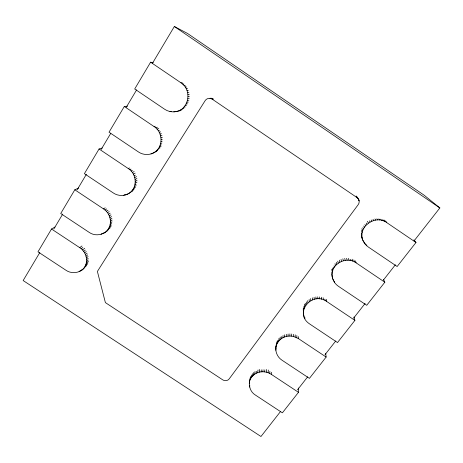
<?xml version="1.0" encoding="UTF-8"?>
<svg xmlns="http://www.w3.org/2000/svg" width="463" height="463" viewBox="0 0 463 463"><rect width="100%" height="100%" fill="white"/><g stroke="black" fill="none" stroke-linecap="round" stroke-linejoin="round"><path stroke-width="0.69" d="M275.948 346.573C275.057 351.816 277.522 357.332 282.002 360.197L309.417 378.369L326.143 357.048L298.438 338.609L293.473 336.462L293.478 334.303M363.38 241.426C356.296 227.877 375.042 213.686 386.773 222.622L415.994 242.479L397.144 266.514L368.235 246.964L365.434 244.499L362.853 240.262M293.473 336.462L291.678 336.15L291.696 333.997M275.803 348.61C275.983 341.422 282.887 335.86 289.861 336.045L289.896 333.892M288.05 336.15L288.096 334.002M81.98 269.964C89.33 264.292 87.252 252.167 79.705 247.647L51.52 229.011L37.972 251.82L65.862 270.189C71.759 274.362 80.313 273.037 84.851 267.44M286.273 336.468L286.337 334.315M106.884 230.811C113.013 224.509 110.715 213.368 103.504 208.888L74.815 189.795L60.728 213.512L89.11 232.328C95.204 236.703 103.689 234.967 108.527 229.573M284.56 336.995L284.635 334.836M282.934 337.718L283.032 335.553M128.766 193.493C137.852 188.186 136.944 173.822 128.274 168.561L99.059 148.988L84.393 173.671L113.296 192.949C118.175 196.312 125.062 196.353 129.86 192.805M281.429 338.621L281.527 336.653M152.692 153.282C163.381 148.75 163.682 132.424 154.063 126.561L124.304 106.484L109.031 132.192L138.46 151.962C142.974 155.07 149.121 155.348 153.919 152.726M280.063 339.703L280.208 337.064M278.859 340.93L279.015 338.279M277.835 342.29L277.956 340.293M175.645 111.664C189.199 109.696 192.33 89.706 180.946 82.79L150.614 62.187L134.698 88.989L164.683 109.274C168.387 111.826 173.156 112.451 177.474 111.323M277.007 343.766L277.181 341.092M276.382 345.329L276.567 342.637M275.855 350.283L275.994 348.228M275.983 346.949L276.122 344.923M250.211 377.906C248.162 384.053 249.528 391.559 255.431 395.078L282.389 412.834L298.485 392.317L271.249 374.307L271.411 372.275M271.249 374.307L269.721 373.421L269.894 371.395M269.721 373.421L268.089 372.715L268.337 370.018M268.089 372.715L266.381 372.2L266.642 369.509M266.381 372.2L264.628 371.882L264.836 369.868M249.8 380.661C251.496 375.152 257.231 371.662 262.851 371.766L263.071 369.752M261.086 371.864L261.317 369.85M354.901 320.379L326.71 301.488C312.097 290.671 293.351 313.191 309.614 323.938L337.51 342.551L354.901 320.379L353.998 316.958M259.355 372.159L259.679 369.474M332.353 277.47C329.396 264.767 346.104 255.304 356.128 262.857L384.828 282.216L366.731 305.296L338.337 286.227C334.882 283.941 332.631 280.138 332.069 276.058M257.688 372.657L258.03 369.966M256.108 373.346L256.38 371.32M254.65 374.208L255.02 371.505M253.33 375.244L253.712 372.53M252.167 376.425L252.561 373.705M249.615 387.056L249.823 385.65M251.177 377.733L251.583 375.001M250.385 379.156L250.796 376.413M249.268 383.833L249.736 380.152M39.783 252.59L23.15 280.543L260.97 436.505L280.549 411.485M53.835 228.988L62.708 214.08M77.124 189.853L86.367 174.325M101.154 149.48L110.767 133.332M126.289 107.242L136.643 89.851M152.541 63.142L174.348 26.495L187.405 33.382L424.177 195.236L439.85 207.945L414.044 240.922M297.454 389.881L307.692 376.807M325.043 354.629L335.727 340.988M353.524 318.243L365.093 303.462M383.335 280.15L395.35 264.801M80.614 270.901L82.148 269.599M84.254 267.579L86.448 265.716M79.132 271.654L80.157 270.786M85.134 266.167L87.316 264.321M85.817 264.645L87.993 262.81M86.292 263.03L88.468 261.213M86.558 261.352L88.19 259.998M86.604 259.627L88.236 258.29M86.431 257.897L88.068 256.566M86.043 256.178L87.681 254.864M85.441 254.5L87.085 253.197M84.636 252.891L86.286 251.6M83.647 251.38L85.302 250.101M82.478 249.991L84.706 248.295M104.216 232.958L107.277 230.724M102.688 233.746L104.366 232.484M101.061 234.33L102.184 233.485M107.977 229.492L110.159 227.848M81.158 248.735L82.836 247.479M108.892 228.028L111.062 226.401M109.604 226.442L111.224 225.238M79.705 247.647L81.957 245.98M110.107 224.769L111.728 223.577M110.397 223.027L112.011 221.846M110.46 221.245L112.081 220.081M110.298 219.45L111.919 218.299M109.916 217.674L111.542 216.539M109.314 215.943L110.946 214.82M108.51 214.282L110.148 213.177M107.509 212.725L109.158 211.632M106.328 211.29L107.989 210.214M104.985 210.005L106.658 208.94M127.192 194.321L128.292 193.627M130.213 192.463L132.655 190.93M125.514 194.94L126.63 194.24M103.504 208.888L105.194 207.829M131.515 191.254L133.332 190.108M123.766 195.334L124.894 194.628M132.649 189.871L134.461 188.748M133.599 188.348L135.399 187.237M134.345 186.705L136.139 185.611M134.883 184.963L136.076 184.251M135.19 183.157L136.979 182.104M135.277 181.311L137.06 180.275M51.52 229.011L55.039 226.986M135.132 179.453L136.915 178.44M134.756 177.613L136.544 176.617M134.16 175.824L135.358 175.176M133.35 174.111L135.155 173.156M132.337 172.502L134.16 171.565M131.139 171.026L132.366 170.413M129.779 169.707L131.012 169.099M128.274 168.561L129.518 167.965M74.815 189.795L78.704 188.013M150.973 153.93L152.211 153.375M154.318 152.408L156.743 151.314M155.811 151.332L157.611 150.527M157.16 150.064L158.352 149.537M158.34 148.629L160.111 147.853M159.324 147.043L161.083 146.285M160.111 145.33L161.274 144.844M160.673 143.524L161.836 143.05M161.014 141.643L162.172 141.186M161.118 139.728L162.276 139.288M160.985 137.806L162.339 137.308M160.62 135.902L161.981 135.428M160.024 134.05L161.39 133.593M159.208 132.279L160.586 131.839M99.059 148.988L102.323 147.986M158.19 130.618L159.382 130.259M156.98 129.096L158.78 128.575M155.597 127.736L157.414 127.232M154.063 126.561L155.29 126.237M177.491 111.218L180.495 110.657M173.758 111.872L174.997 111.641M179.262 110.53L181.398 110.136M169.967 111.548L171.246 111.317M180.935 109.609L182.335 109.361M182.486 108.481L183.869 108.244M183.88 107.156L185.246 106.936M185.102 105.657L186.456 105.454M186.132 104.001L187.474 103.822M212.239 99.169L357.077 197.626C359.375 199.102 359.878 202.51 358.206 204.646L229.15 378.942C227.698 380.91 224.7 381.182 222.726 379.845L105.39 302.605L97.392 271.451L205.132 100.668C206.55 98.289 209.982 97.554 212.239 99.169L213.518 99.018M186.954 102.219L188.285 102.063M211.527 98.769L212.818 98.619M209.976 98.324L211.29 98.185M187.55 100.338L188.875 100.205M124.304 106.484L127.562 106.16M187.914 98.388L189.24 98.278M188.042 96.402L189.361 96.316M187.926 94.406L189.251 94.342M187.573 92.432L188.904 92.392M186.983 90.517L188.319 90.505M186.167 88.682L187.515 88.693M185.136 86.969L186.496 87.003M183.909 85.4L185.287 85.452M182.503 84L183.898 84.069M289.861 336.045L291.678 336.15M180.946 82.79L182.358 82.871M262.851 371.766L264.628 371.882M150.614 62.187L153.189 62.679M174.348 26.495L439.85 207.945M413.905 239.857L415.994 242.479M385.546 220.863L386.773 222.622M383.92 219.902L385.129 221.65M382.565 219.734L383.358 220.892M380.719 219.196L381.495 220.347M378.815 218.889L379.567 220.041M376.87 218.814L377.611 219.966M374.926 218.976L375.649 220.128M373.016 219.369L373.716 220.521M371.164 219.989L371.853 221.146M357.563 197.585L358.964 200.103M356.707 196.439L357.696 198.123M358.478 199.721L359.149 200.867M356.093 195.947L357.077 197.626M369.405 220.822L370.07 221.985M367.431 221.268L368.415 223.027M366.256 223.068L366.899 224.254M364.925 224.451L365.556 225.649M363.779 225.973L364.398 227.183M362.842 227.617L363.449 228.838M361.817 228.734L362.726 230.586M361.337 230.522L362.234 232.397M383.607 279.629L384.828 282.216M361.383 232.982L361.979 234.243M366.198 244.626L366.754 245.818M361.371 234.822L361.968 236.101M364.89 243.312L365.434 244.499M361.308 235.991L362.205 237.936M363.768 241.854L364.306 243.023M361.476 237.097L362.679 239.718M355.422 260.895L356.128 262.857M353.825 259.957L354.513 261.913M352.111 259.216L352.783 261.161M350.526 259.332L350.96 260.628M348.454 258.377L349.079 260.316M346.567 258.296L347.169 260.229M344.68 258.441L345.259 260.374M342.823 258.805L343.384 260.744M341.028 259.384L341.572 261.329M339.327 260.177L339.848 262.127M337.741 261.155L338.245 263.123M336.294 262.318L336.78 264.298M335.015 263.644L335.484 265.629M334.072 265.768L334.379 267.105M333.175 267.348L333.47 268.696M332.341 268.337L332.781 270.375M331.745 269.379L332.324 272.122M334.188 281.11L334.46 282.395M331.809 272.522L332.098 273.905M333.279 279.571L333.539 280.844M331.821 274.299L332.104 275.699M332.579 277.927L332.833 279.195M326.38 299.393L326.71 301.488M324.916 299.173L325.124 300.562M323.133 297.75L323.423 299.827M321.368 297.229L321.646 299.301M319.551 296.916L319.806 298.988M325.715 353.518L326.143 357.048M317.705 296.824L317.942 298.895M315.864 296.945L316.084 299.017M314.059 297.287L314.261 299.358M312.311 297.836L312.496 299.914M310.656 298.589L310.823 300.672M309.116 299.532L309.272 301.621M307.721 300.643L307.86 302.744M306.483 301.917L306.61 304.029M305.43 303.317L305.545 305.447M304.532 304.122L304.677 306.975M304.816 317.363L304.88 318.706M303.925 306.442L304.023 308.595M304.11 315.772L304.174 317.109M303.496 308.109L303.595 310.279M303.63 314.111L303.687 315.442M303.253 308.723L303.421 313.729M298.398 336.636L298.438 338.609M298.415 388L298.485 392.317M296.852 335.536L296.881 337.706M295.203 334.824L295.215 336.983"/></g></svg>
